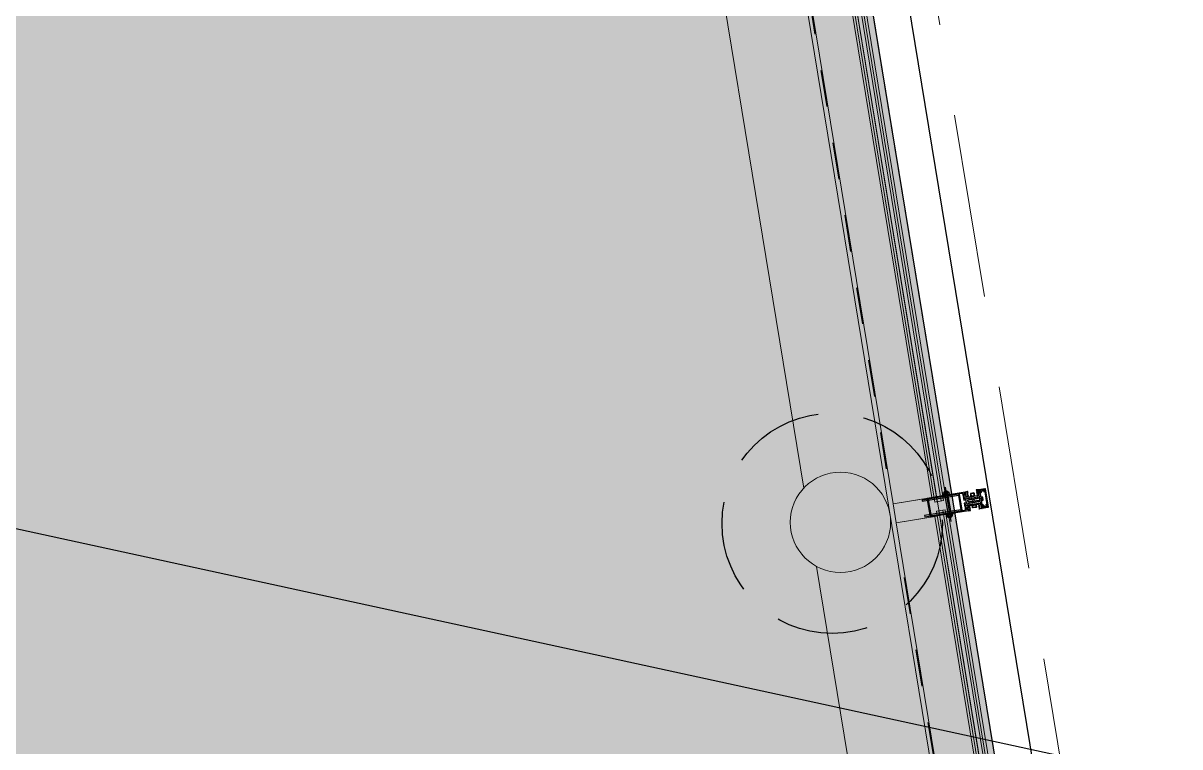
# Model space of a CAD drawing. Header units: metres. Extents: x 2 to 659295185, y -28 to 1124222152.
# Drawn here: x 655632.208 to 655635.358, y 1126439.238 to 1126441.209 of the extents above; entities that cross this region are included whole.
import ezdxf

# ---------------------------------------------------------------- set-up
doc = ezdxf.new("R2010")
doc.units = ezdxf.units.M
doc.header["$MEASUREMENT"] = 0
for name, pattern in [('CCSM_XREF ESTRUCTURA15$0$ACAD_ISO02W100', [15, 12, -3]), ('CCSM_XREF ESTRUCTURA15$0$ACAD_ISO08W100', [36, 24, -3, 6, -3]), ('CCSM_XREF ESTRUCTURA15$0$CENTER', [2, 1.25, -0.25, 0.25, -0.25]), ('CCSM_XREF ESTRUCTURA15$0$DASHED', [0.75, 0.5, -0.25]), ('CCSM_XREF ESTRUCTURA15$0$HIDDEN', [0.375, 0.25, -0.125]), ('DASHDOT', [1, 0.5, -0.25, 0, -0.25])]:
    doc.linetypes.add(name, pattern=pattern)
for name, color, linetype in [('CCSM_C1_CUERPO D.dwg 19-03-12$0$A-BROCAL', 8, 'CONTINUOUS'), ('CCSM_C1_CUERPO D.dwg 19-03-12$0$A-ESTRUCTURA DE FACHADA DE VIDRIO', 5, 'CONTINUOUS'), ('CCSM_C1_CUERPO D.dwg 19-03-12$0$A-VIDRIO', 135, 'CONTINUOUS'), ('CCSM_C1_CUERPO D.dwg 19-03-12$0$islas', 7, 'CONTINUOUS'), ('CCSM_C1_CUERPO EL$0$A-AREAS COMERCIALES', 151, 'CONTINUOUS'), ('CCSM_XREF ESTRUCTURA15$0$1. ESTRUCTURA PROPUESTA', 3, 'CONTINUOUS'), ('CCSM_XREF ESTRUCTURA15$0$A-BROCAL', 8, 'CONTINUOUS'), ('CCSM_XREF ESTRUCTURA15$0$ALUMINIO', 26, 'CONTINUOUS'), ('CCSM_XREF ESTRUCTURA15$0$cl', 1, 'CCSM_XREF ESTRUCTURA15$0$CENTER'), ('CCSM_XREF ESTRUCTURA15$0$EJES', 3, 'CCSM_XREF ESTRUCTURA15$0$ACAD_ISO08W100'), ('CCSM_XREF ESTRUCTURA15$0$EST-PILOTE', 2, 'CONTINUOUS'), ('CCSM_XREF ESTRUCTURA15$0$LAYER1', 1, 'CONTINUOUS'), ('CCSM_XREF ESTRUCTURA15$0$LAYER4', 5, 'CONTINUOUS'), ('CCSM_XREF ESTRUCTURA15$0$METALICO', 5, 'CONTINUOUS'), ('CCSM_XREF ESTRUCTURA15$0$PROYECCION DE TECHO', 212, 'CONTINUOUS'), ('CCSM_XREF ESTRUCTURA15$0$VARIOS', 20, 'CONTINUOUS'), ('TERRENO DE TABACALERA', 50, 'CONTINUOUS')]:
    doc.layers.add(name, color=color, linetype=linetype)
doc.layers.add('CCSM_C1_CUERPO D.dwg 19-03-12$0$VEGETACIÓN', color=7, linetype='CONTINUOUS', true_color=0x428500)
doc.layers.add('LOCALES ASIGNADOS', color=41, linetype='DASHDOT', lineweight=0)
pattern_1 = [(329.308451238, (-1.74908, -4.25296), (0.0412171804, -0.54709132384), [0.05715, -0.62865]), (274.30845124, (-1.7491, -4.25296), (0.5485208358, 0.19704611346), [0.04572, -0.50292]), (19.75945124, (-1.74564, -4.29855), (0.5897357616, -0.35004758223), [0.04857, -0.53427]), (325.49265124, (-1.5987, -4.2283), (0.00707447526, -0.8229292713), [0.085725, -0.942975]), (15.94405124, (-1.5981, -4.2969), (0.8477022361, -0.58277140046), [0.072855, -0.801405]), (270.49245124, (-1.5987, -4.2283), (0.8477011195, -0.5827727124), [0.06858, -0.75438]), (300.308451238, (-1.62395, -4.30967), (-0.2291857787, -0.49847933902), [0.05715, -0.62865]), (245.30845124, (-1.62395, -4.30967), (0.57527698422, -0.09358776406), [0.04572, -0.50292]), (350.75985124, (-1.64305, -4.3512), (0.3460922171, -0.59206566832), [0.04857, -0.53427]), (316.808451238, (-1.74908, -4.25296), (0.251823560087, 0.031886379613), [0, -0.496824, 0, -0.51054, 0, -0.504825]), (286.808451238, (-1.74908, -4.25296), (0.32900826904, -0.149206878947), [0, -0.291084, 0, -0.485394, 0, -0.192405]), (246.808451238, (-1.77656, -4.08527), (0.048835163688, -0.40419522367), [0, -0.1905, 0, -0.59436, 0, -0.78867]), (236.808451238, (-1.7889, -4.01008), (0.14715442583, -0.426197633), [0, -0.24765, 0, -0.394716, 0, -0.56007])]

# ---------------------------------------------------------------- blocks, each defined once
blk = doc.blocks.new('CCSM_XREF ESTRUCTURA15$0$A$C1C286DAD')
at = {"layer": 'CCSM_XREF ESTRUCTURA15$0$ALUMINIO'}
h = blk.add_hatch(color=256, dxfattribs=at)
edge = h.paths.add_edge_path()
edge.add_line((5662.6, -3707), (5663.3, -3707.6))
edge.add_line((5663.3, -3707.6), (5662.7, -3708.2))
edge.add_line((5662.7, -3708.2), (5663.3, -3708.7))
edge.add_line((5663.3, -3708.7), (5662.7, -3709.2))
edge.add_line((5662.7, -3709.2), (5663.3, -3709.7))
edge.add_line((5663.3, -3709.7), (5662.7, -3710.2))
edge.add_line((5662.7, -3710.2), (5663.3, -3710.7))
edge.add_line((5663.3, -3710.7), (5662.7, -3711.2))
edge.add_line((5662.7, -3711.2), (5663.3, -3711.7))
edge.add_line((5663.3, -3711.7), (5662.7, -3712.2))
edge.add_line((5662.7, -3712.2), (5663.3, -3712.7))
edge.add_line((5663.3, -3712.7), (5662.7, -3713.3))
edge.add_line((5662.7, -3713.3), (5663.3, -3713.8))
edge.add_line((5663.3, -3713.8), (5662.7, -3714.3))
edge.add_line((5662.7, -3714.3), (5663.2, -3714.8))
edge.add_line((5663.2, -3714.8), (5662.7, -3715.3))
edge.add_line((5662.7, -3715.3), (5663.2, -3715.8))
edge.add_line((5663.2, -3715.8), (5662.7, -3716.3))
edge.add_line((5662.7, -3716.3), (5663.2, -3716.8))
edge.add_line((5663.2, -3716.8), (5662.7, -3717.3))
edge.add_line((5662.7, -3717.3), (5663.2, -3717.8))
edge.add_line((5663.2, -3717.8), (5662.7, -3718.3))
edge.add_line((5662.7, -3718.3), (5663.2, -3718.8))
edge.add_line((5663.2, -3718.8), (5662.7, -3719.3))
edge.add_line((5662.7, -3719.3), (5663.2, -3719.9))
edge.add_line((5663.2, -3719.9), (5662.6, -3720.5))
edge.add_line((5662.6, -3720.5), (5661.6, -3720.5))
edge.add_line((5661.6, -3720.5), (5661.6, -3718.2))
edge.add_line((5661.6, -3718.2), (5659.6, -3718.2))
edge.add_line((5659.6, -3718.2), (5659.6, -3720.5))
edge.add_line((5659.6, -3720.5), (5658.6, -3720.5))
edge.add_line((5658.6, -3720.5), (5658.6, -3705.5))
edge.add_line((5658.6, -3705.5), (5657.6, -3704.5))
edge.add_line((5657.6, -3704.5), (5658.6, -3703.5))
edge.add_line((5658.6, -3703.5), (5658.6, -3699.7))
edge.add_line((5658.6, -3699.7), (5654.8, -3699.7))
edge.add_line((5654.8, -3699.7), (5654.8, -3704.5))
edge.add_line((5654.8, -3704.5), (5647.3, -3704.5))
edge.add_line((5647.3, -3704.5), (5646.7, -3703.3))
edge.add_arc((5645.8, -3701.5), 2, 296.5651, 603.435)
edge.add_line((5644.9, -3703.3), (5644.3, -3704.5))
edge.add_line((5644.3, -3704.5), (5639.8, -3704.5))
edge.add_line((5639.8, -3704.5), (5639.8, -3599.5))
edge.add_line((5639.8, -3599.5), (5691.8, -3599.5))
edge.add_line((5691.8, -3599.5), (5691.8, -3704.5))
edge.add_line((5691.8, -3704.5), (5687.3, -3704.5))
edge.add_line((5687.3, -3704.5), (5686.7, -3703.3))
edge.add_arc((5685.8, -3701.5), 2, 296.5651, 603.435)
edge.add_line((5684.9, -3703.3), (5684.3, -3704.5))
edge.add_line((5684.3, -3704.5), (5676.8, -3704.5))
edge.add_line((5676.8, -3704.5), (5676.8, -3699.7))
edge.add_line((5676.8, -3699.7), (5673, -3699.7))
edge.add_line((5673, -3699.7), (5673, -3703.5))
edge.add_line((5673, -3703.5), (5674, -3704.5))
edge.add_line((5674, -3704.5), (5673, -3705.5))
edge.add_line((5673, -3705.5), (5673, -3720.5))
edge.add_line((5673, -3720.5), (5672, -3720.5))
edge.add_line((5672, -3720.5), (5672, -3718.2))
edge.add_line((5672, -3718.2), (5670, -3718.2))
edge.add_line((5670, -3718.2), (5670, -3720.5))
edge.add_line((5670, -3720.5), (5669, -3720.5))
edge.add_line((5669, -3720.5), (5668.3, -3719.9))
edge.add_line((5668.3, -3719.9), (5668.8, -3719.3))
edge.add_line((5668.8, -3719.3), (5668.3, -3718.8))
edge.add_line((5668.3, -3718.8), (5668.8, -3718.3))
edge.add_line((5668.8, -3718.3), (5668.3, -3717.8))
edge.add_line((5668.3, -3717.8), (5668.8, -3717.3))
edge.add_line((5668.8, -3717.3), (5668.3, -3716.8))
edge.add_line((5668.3, -3716.8), (5668.8, -3716.3))
edge.add_line((5668.8, -3716.3), (5668.3, -3715.8))
edge.add_line((5668.3, -3715.8), (5668.8, -3715.3))
edge.add_line((5668.8, -3715.3), (5668.3, -3714.8))
edge.add_line((5668.3, -3714.8), (5668.8, -3714.3))
edge.add_line((5668.8, -3714.3), (5668.3, -3713.8))
edge.add_line((5668.3, -3713.8), (5668.8, -3713.3))
edge.add_line((5668.8, -3713.3), (5668.3, -3712.7))
edge.add_line((5668.3, -3712.7), (5668.8, -3712.2))
edge.add_line((5668.8, -3712.2), (5668.3, -3711.7))
edge.add_line((5668.3, -3711.7), (5668.8, -3711.2))
edge.add_line((5668.8, -3711.2), (5668.3, -3710.7))
edge.add_line((5668.3, -3710.7), (5668.8, -3710.2))
edge.add_line((5668.8, -3710.2), (5668.3, -3709.7))
edge.add_line((5668.3, -3709.7), (5668.8, -3709.2))
edge.add_line((5668.8, -3709.2), (5668.3, -3708.7))
edge.add_line((5668.3, -3708.7), (5668.8, -3708.2))
edge.add_line((5668.8, -3708.2), (5668.3, -3707.6))
edge.add_line((5668.3, -3707.6), (5668.9, -3707))
edge.add_line((5668.9, -3707), (5662.6, -3707))
edge = h.paths.add_edge_path(flags=16)
edge.add_line((5689.8, -3605.5), (5689.8, -3693.7))
edge.add_arc((5686.8, -3693.7), 3, -90, 0, ccw=False)
edge.add_line((5686.8, -3696.7), (5683.8, -3696.7))
edge.add_line((5683.8, -3696.7), (5679.8, -3699.2))
edge.add_line((5679.8, -3699.2), (5679.8, -3696.7))
edge.add_line((5679.8, -3696.7), (5670, -3696.7))
edge.add_line((5670, -3696.7), (5670, -3701.5))
edge.add_line((5670, -3701.5), (5661.6, -3701.5))
edge.add_line((5661.6, -3701.5), (5661.6, -3696.7))
edge.add_line((5661.6, -3696.7), (5651.8, -3696.7))
edge.add_line((5651.8, -3696.7), (5651.8, -3699.2))
edge.add_line((5651.8, -3699.2), (5647.8, -3696.7))
edge.add_line((5647.8, -3696.7), (5644.8, -3696.7))
edge.add_arc((5644.8, -3693.7), 3, 180, 270, ccw=False)
edge.add_line((5641.8, -3693.7), (5641.8, -3605.5))
edge.add_arc((5644.8, -3605.5), 3, 90, 180, ccw=False)
edge.add_line((5644.8, -3602.5), (5686.8, -3602.5))
edge.add_arc((5686.8, -3605.5), 3, 0, 90, ccw=False)
h = blk.add_hatch(color=256, dxfattribs=at)
edge = h.paths.add_edge_path()
edge.add_arc((5689.8, -3756.8), 1.02, 270, 360)
edge.add_line((5690.9, -3756.8), (5690.9, -3744.6))
edge.add_line((5690.9, -3744.6), (5689.9, -3743.6))
edge.add_line((5689.9, -3743.6), (5691.7, -3741.8))
edge.add_line((5691.7, -3741.8), (5692, -3741.8))
edge.add_arc((5692, -3742.1), 0.3, 0, 90, ccw=False)
edge.add_line((5692.3, -3742.1), (5692.3, -3758.2))
edge.add_arc((5691.2, -3758.2), 1.02, -90, 0, ccw=False)
edge.add_line((5691.2, -3759.2), (5640.4, -3759.2))
edge.add_arc((5640.4, -3758.2), 1.02, 180, 270, ccw=False)
edge.add_line((5639.4, -3758.2), (5639.4, -3742.1))
edge.add_arc((5639.7, -3742.1), 0.3, 90, 180, ccw=False)
edge.add_line((5639.7, -3741.8), (5640, -3741.8))
edge.add_line((5640, -3741.8), (5641.8, -3743.6))
edge.add_line((5641.8, -3743.6), (5640.8, -3744.6))
edge.add_line((5640.8, -3744.6), (5640.8, -3756.8))
edge.add_arc((5641.8, -3756.8), 1.02, 180, 270)
edge.add_line((5641.8, -3757.8), (5689.8, -3757.8))
at = {"layer": 'CCSM_XREF ESTRUCTURA15$0$A-BROCAL', "elevation": -0.5}
for points in [[(-7340.1, 1787.5), (-7025.4, -3691.3), (-7020, -3767.1), (32750.7, -3767.2), (32755.1, -3691), (33071.8, 1801.9)], [(-7240.3, 1793.3), (-6927.9, -3643.7), (-6901.2, -3667.1), (32631.6, -3667.2), (32657.6, -3643.9), (32971.9, 1807.7)]]:
    blk.add_lwpolyline(points, dxfattribs=at)
at = {"layer": 'CCSM_XREF ESTRUCTURA15$0$ALUMINIO', "elevation": -0.5}
for points in [[(5662.6, -3707), (5663.3, -3707.6), (5662.7, -3708.2), (5663.3, -3708.7), (5662.7, -3709.2), (5663.3, -3709.7), (5662.7, -3710.2), (5663.3, -3710.7), (5662.7, -3711.2), (5663.3, -3711.7), (5662.7, -3712.2), (5663.3, -3712.7), (5662.7, -3713.3), (5663.3, -3713.8), (5662.7, -3714.3), (5663.2, -3714.8), (5662.7, -3715.3), (5663.2, -3715.8), (5662.7, -3716.3), (5663.2, -3716.8), (5662.7, -3717.3), (5663.2, -3717.8), (5662.7, -3718.3), (5663.2, -3718.8), (5662.7, -3719.3), (5663.2, -3719.9), (5662.6, -3720.5), (5661.6, -3720.5), (5661.6, -3718.2), (5659.6, -3718.2), (5659.6, -3720.5), (5658.6, -3720.5), (5658.6, -3705.5), (5657.6, -3704.5), (5658.6, -3703.5), (5658.6, -3699.7), (5654.8, -3699.7), (5654.8, -3704.5), (5647.3, -3704.5), (5646.7, -3703.3, 4.236068), (5644.9, -3703.3), (5644.3, -3704.5), (5639.8, -3704.5), (5639.8, -3599.5), (5691.8, -3599.5), (5691.8, -3704.5), (5687.3, -3704.5), (5686.7, -3703.3, 4.236068), (5684.9, -3703.3), (5684.3, -3704.5), (5676.8, -3704.5), (5676.8, -3699.7), (5673, -3699.7), (5673, -3703.5), (5674, -3704.5), (5673, -3705.5), (5673, -3720.5), (5672, -3720.5), (5672, -3718.2), (5670, -3718.2), (5670, -3720.5), (5669, -3720.5), (5668.3, -3719.9), (5668.8, -3719.3), (5668.3, -3718.8), (5668.8, -3718.3), (5668.3, -3717.8), (5668.8, -3717.3), (5668.3, -3716.8), (5668.8, -3716.3), (5668.3, -3715.8), (5668.8, -3715.3), (5668.3, -3714.8), (5668.8, -3714.3), (5668.3, -3713.8), (5668.8, -3713.3), (5668.3, -3712.7), (5668.8, -3712.2), (5668.3, -3711.7), (5668.8, -3711.2), (5668.3, -3710.7), (5668.8, -3710.2), (5668.3, -3709.7), (5668.8, -3709.2), (5668.3, -3708.7), (5668.8, -3708.2), (5668.3, -3707.6), (5668.9, -3707)], [(5689.8, -3605.5), (5689.8, -3693.7, -0.414214), (5686.8, -3696.7), (5683.8, -3696.7), (5679.8, -3699.2), (5679.8, -3696.7), (5670, -3696.7), (5670, -3701.5), (5661.6, -3701.5), (5661.6, -3696.7), (5651.8, -3696.7), (5651.8, -3699.2), (5647.8, -3696.7), (5644.8, -3696.7, -0.414214), (5641.8, -3693.7), (5641.8, -3605.5, -0.414214), (5644.8, -3602.5), (5686.8, -3602.5, -0.414214)], [(5689.8, -3757.8), (5689.8, -3757.8, 0.414214), (5690.9, -3756.8), (5690.9, -3744.6), (5689.9, -3743.6), (5691.7, -3741.8), (5692, -3741.8, -0.414214), (5692.3, -3742.1), (5692.3, -3758.2, -0.414214), (5691.2, -3759.2), (5640.4, -3759.2, -0.414214), (5639.4, -3758.2), (5639.4, -3742.1, -0.414214), (5639.7, -3741.8), (5640, -3741.8), (5641.8, -3743.6), (5640.8, -3744.6), (5640.8, -3756.8, 0.414214), (5641.8, -3757.8)], [(5682.8, -3740.6), (5684.1, -3741.9, 2.544495), (5687.3, -3741.9), (5688.5, -3740.6), (5689.7, -3740.6, -0.414214), (5690.8, -3741.7), (5690.8, -3742.6), (5689.7, -3743.6), (5690.8, -3744.7), (5688.6, -3755.8, -0.35857), (5686.6, -3757.4), (5682.7, -3757.4), (5682.7, -3755.4), (5686.6, -3755.4), (5686.6, -3747.9, -0.4818), (5681.3, -3743.6), (5666.8, -3743.6), (5665.8, -3742.6), (5664.8, -3743.6), (5650.3, -3743.6, -0.4818), (5644.9, -3747.9), (5644.9, -3755.4), (5648.9, -3755.4), (5648.9, -3757.4), (5645, -3757.4, -0.35857), (5643, -3755.8), (5640.8, -3744.7), (5641.8, -3743.6), (5640.8, -3742.6), (5640.8, -3741.7, -0.414214), (5641.8, -3740.6), (5643, -3740.6), (5644.3, -3741.9, 2.544495), (5647.5, -3741.9), (5648.8, -3740.6)]]:
    blk.add_lwpolyline(points, format="xyb", close=True, dxfattribs=at)
blk.add_lwpolyline([(5662.6, -3723), (5663.3, -3723.6), (5662.7, -3724.2), (5663.3, -3724.7), (5662.7, -3725.2), (5663.3, -3725.7), (5662.7, -3726.2), (5663.3, -3726.7), (5662.7, -3727.2), (5663.3, -3727.7), (5662.7, -3728.2), (5663.3, -3728.7), (5662.7, -3729.3), (5663.3, -3729.8), (5662.7, -3730.3), (5663.2, -3730.8), (5662.7, -3731.3), (5663.2, -3731.8), (5662.7, -3732.3), (5663.2, -3732.8), (5662.7, -3733.3), (5663.2, -3733.8), (5662.7, -3734.3), (5663.2, -3734.8), (5662.7, -3735.3), (5663.2, -3735.9), (5662.6, -3736.5), (5661.6, -3736.5), (5661.6, -3734.2), (5659.6, -3734.2), (5659.6, -3736.5), (5658.6, -3736.5), (5658.6, -3720.5), (5663.3, -3720.5), (5663.3, -3719.2), (5663.9, -3718.6), (5663.3, -3718), (5663.3, -3711.9), (5663.9, -3711.3), (5663.3, -3710.7), (5663.3, -3708), (5668.3, -3708), (5668.3, -3710.7), (5667.7, -3711.3), (5668.3, -3711.9), (5668.3, -3718), (5667.7, -3718.6), (5668.3, -3719.2), (5668.3, -3720.5), (5673, -3720.5), (5673, -3736.5), (5672, -3736.5), (5672, -3734.2), (5670, -3734.2), (5670, -3736.5), (5669, -3736.5), (5668.3, -3735.9), (5668.8, -3735.3), (5668.3, -3734.8), (5668.8, -3734.3), (5668.3, -3733.8), (5668.8, -3733.3), (5668.3, -3732.8), (5668.8, -3732.3), (5668.3, -3731.8), (5668.8, -3731.3), (5668.3, -3730.8), (5668.8, -3730.3), (5668.3, -3729.8), (5668.8, -3729.3), (5668.3, -3728.7), (5668.8, -3728.2), (5668.3, -3727.7), (5668.8, -3727.2), (5668.3, -3726.7), (5668.8, -3726.2), (5668.3, -3725.7), (5668.8, -3725.2), (5668.3, -3724.7), (5668.8, -3724.2), (5668.3, -3723.6), (5668.9, -3723)], close=True, dxfattribs=at)
at = {"layer": 'CCSM_XREF ESTRUCTURA15$0$cl'}
for p, q in [((988.3, -3503.1, -0.5), (5543.3, -3503.1, -0.5)), ((5788.3, -3503.1, -0.5), (10343.3, -3503.1, -0.5))]:
    blk.add_line(p, q, dxfattribs=at)
at = {"layer": 'CCSM_XREF ESTRUCTURA15$0$EJES'}
blk.add_line((5713.2, -3652, -0.5), (5618.3, -3652, -0.5), dxfattribs=at)
at = {"layer": 'CCSM_XREF ESTRUCTURA15$0$LAYER1', "elevation": -0.5}
for points in [[(5647.4, -3710.5), (5647.9, -3708.8), (5650.5, -3708.8), (5650, -3710.5), (5651.1, -3710.5), (5651.6, -3708.8), (5653.7, -3708.8), (5653.2, -3710.5), (5654.3, -3710.5), (5654.8, -3708.8), (5654.8, -3704.6), (5646.3, -3704.6), (5646.3, -3701.6), (5647.5, -3702.2), (5647.8, -3701.7), (5645.8, -3700.6), (5643.8, -3701.8), (5644.1, -3702.3), (5645.3, -3701.6), (5645.3, -3704.6), (5639.8, -3704.6), (5639.8, -3708.8), (5639.3, -3710.5), (5640.3, -3710.5), (5640.8, -3708.8), (5643.2, -3708.8), (5642.7, -3710.5), (5643.7, -3710.5), (5644.2, -3708.8), (5646.9, -3708.8), (5646.4, -3710.5)], [(5684.1, -3710.5), (5683.6, -3708.8), (5681, -3708.8), (5681.5, -3710.5), (5680.5, -3710.5), (5680, -3708.8), (5677.8, -3708.8), (5678.3, -3710.5), (5677.3, -3710.5), (5676.8, -3708.8), (5676.8, -3704.6), (5685.2, -3704.6), (5685.2, -3701.6), (5684.1, -3702.2), (5683.8, -3701.7), (5685.7, -3700.6), (5687.8, -3701.8), (5687.5, -3702.3), (5686.2, -3701.6), (5686.2, -3704.6), (5691.8, -3704.6), (5691.8, -3708.8), (5692.3, -3710.5), (5691.3, -3710.5), (5690.8, -3708.8), (5688.4, -3708.8), (5688.9, -3710.5), (5687.9, -3710.5), (5687.4, -3708.8), (5684.7, -3708.8), (5685.2, -3710.5)], [(5647.4, -3734.5), (5647.9, -3736.3), (5650.5, -3736.3), (5650, -3734.5), (5651.1, -3734.5), (5651.6, -3736.3), (5653.7, -3736.3), (5653.2, -3734.5), (5654.3, -3734.5), (5654.8, -3736.3), (5654.8, -3740.5), (5646.3, -3740.5), (5646.3, -3743.5), (5647.5, -3742.8), (5647.8, -3743.4), (5645.8, -3744.5), (5643.8, -3743.3), (5644.1, -3742.8), (5645.3, -3743.5), (5645.3, -3740.5), (5639.8, -3740.5), (5639.8, -3736.3), (5639.3, -3734.5), (5640.3, -3734.5), (5640.8, -3736.3), (5643.2, -3736.3), (5642.7, -3734.5), (5643.7, -3734.5), (5644.2, -3736.3), (5646.9, -3736.3), (5646.4, -3734.5)], [(5684.1, -3734.5), (5683.6, -3736.3), (5681, -3736.3), (5681.5, -3734.5), (5680.5, -3734.5), (5680, -3736.3), (5677.8, -3736.3), (5678.3, -3734.5), (5677.3, -3734.5), (5676.8, -3736.3), (5676.8, -3740.5), (5685.2, -3740.5), (5685.2, -3743.5), (5684.1, -3742.8), (5683.8, -3743.4), (5685.7, -3744.5), (5687.8, -3743.3), (5687.5, -3742.8), (5686.2, -3743.5), (5686.2, -3740.5), (5691.8, -3740.5), (5691.8, -3736.3), (5692.3, -3734.5), (5691.3, -3734.5), (5690.8, -3736.3), (5688.4, -3736.3), (5688.9, -3734.5), (5687.9, -3734.5), (5687.4, -3736.3), (5684.7, -3736.3), (5685.2, -3734.5)]]:
    blk.add_lwpolyline(points, close=True, dxfattribs=at)
at = {"layer": 'CCSM_XREF ESTRUCTURA15$0$LAYER4', "linetype": 'CCSM_XREF ESTRUCTURA15$0$ACAD_ISO02W100'}
for p, q in [((5663.4, -3747.5, -0.5), (5663.4, -3744.5, -0.5)), ((5668.2, -3747.5, -0.5), (5668.2, -3744.5, -0.5))]:
    blk.add_line(p, q, dxfattribs=at)
at = {"layer": 'CCSM_XREF ESTRUCTURA15$0$LAYER4', "linetype": 'CCSM_XREF ESTRUCTURA15$0$ACAD_ISO02W100', "elevation": -0.5}
for points in [[(5671.8, -3743.6), (5659.8, -3743.6), (5659.8, -3744.5), (5671.8, -3744.5)], [(5670.3, -3744.5), (5661.3, -3744.5), (5661.3, -3747.8), (5662.2, -3748.7), (5669.4, -3748.7), (5670.3, -3747.8)]]:
    blk.add_lwpolyline(points, close=True, dxfattribs=at)
at = {"layer": 'CCSM_XREF ESTRUCTURA15$0$LAYER4', "elevation": -0.5}
blk.add_lwpolyline([(5668.2, -3740.6), (5668.2, -3732.8), (5668.7, -3732.3), (5668.2, -3731.8), (5668.7, -3731.3), (5668.2, -3730.8), (5668.7, -3730.3), (5668.2, -3729.7), (5668.7, -3729.2), (5668.2, -3728.7), (5668.7, -3728.2), (5668.2, -3727.7), (5668.7, -3727.2), (5668.2, -3726.7), (5668.7, -3726.2), (5668.2, -3725.7), (5668.7, -3725.2), (5668.2, -3724.7), (5668.7, -3724.2), (5668.2, -3723.7), (5663.4, -3723.7), (5663.4, -3723.7), (5662.9, -3724.2), (5663.4, -3724.7), (5662.9, -3725.2), (5663.4, -3725.7), (5662.9, -3726.2), (5663.4, -3726.7), (5662.9, -3727.2), (5663.4, -3727.7), (5662.9, -3728.2), (5663.4, -3728.7), (5662.9, -3729.2), (5663.4, -3729.7), (5662.9, -3730.3), (5663.4, -3730.8), (5662.9, -3731.3), (5663.4, -3731.8), (5662.9, -3732.3), (5663.4, -3732.8), (5663.4, -3740.6)], dxfattribs=at)
at = {"layer": 'CCSM_XREF ESTRUCTURA15$0$LAYER4', "linetype": 'CCSM_XREF ESTRUCTURA15$0$ACAD_ISO02W100'}
for centre, radius, start, end in [((5662.3, -3747.4, -0.5), 1.06, 187.2765, 352.7236), ((5665.8, -3744.9, -0.5), 3.58, 227.8677, 312.1323), ((5665.8, -3744.9, -0.5), 3.58, 227.8677, 312.1323), ((5669.2, -3747.4, -0.5), 1.06, 187.2765, 352.7236)]:
    blk.add_arc(centre, radius, start, end, dxfattribs=at)
at = {"layer": 'CCSM_XREF ESTRUCTURA15$0$METALICO'}
for p, q in [((5638.3, -3648, -0.5), (5634.2, -3648, -0.5)), ((5689.8, -3648, -0.5), (5641.8, -3648, -0.5)), ((5693.3, -3648, -0.5), (5697.3, -3648, -0.5)), ((5638.3, -3656.1, -0.5), (5634.2, -3656.1, -0.5)), ((5689.8, -3656, -0.5), (5641.8, -3656, -0.5)), ((5693.3, -3656.1, -0.5), (5697.3, -3656.1, -0.5))]:
    blk.add_line(p, q, dxfattribs=at)
at = {"layer": 'CCSM_XREF ESTRUCTURA15$0$METALICO', "elevation": -0.5}
for points in [[(5645.8, -3684.6), (5645.8, -3584.5), (5642.8, -3584.5), (5642.8, -3685.6, 0.414214), (5644.8, -3687.6), (5686.8, -3687.6, 0.414214), (5688.8, -3685.6), (5688.8, -3584.5), (5685.8, -3584.5), (5685.8, -3684.6)], [(5651.6, -3728), (5646.6, -3728, -0.414214), (5645.1, -3726.5), (5645.1, -3718.5, -0.414214), (5646.6, -3717), (5651.6, -3717, -0.414214), (5653.1, -3718.5), (5653.1, -3726.5, -0.414214)], [(5651.6, -3726.8), (5646.6, -3726.8, -0.414214), (5646.3, -3726.5), (5646.3, -3718.5, -0.414214), (5646.6, -3718.2), (5651.6, -3718.2, -0.414214), (5651.9, -3718.5), (5651.9, -3726.5, -0.414214)], [(5678.5, -3728), (5683.5, -3728, 0.414214), (5685, -3726.5), (5685, -3718.5, 0.414214), (5683.5, -3717), (5678.5, -3717, 0.414214), (5677, -3718.5), (5677, -3726.5, 0.414214)], [(5678.5, -3726.8), (5683.5, -3726.8, 0.414214), (5683.8, -3726.5), (5683.8, -3718.5, 0.414214), (5683.5, -3718.2), (5678.5, -3718.2, 0.414214), (5678.2, -3718.5), (5678.2, -3726.5, 0.414214)]]:
    blk.add_lwpolyline(points, format="xyb", close=True, dxfattribs=at)
for points in [[(5638.3, -3644.4), (5633.4, -3644.4), (5632.1, -3645.9), (5632.1, -3658.2), (5633.4, -3659.6), (5638.3, -3659.6)], [(5693.3, -3644.4), (5698.1, -3644.4), (5699.4, -3645.9), (5699.4, -3658.2), (5698.1, -3659.6), (5693.3, -3659.6)]]:
    blk.add_lwpolyline(points, dxfattribs=at)
for points in [[(5634.2, -3644.4, 0.97177), (5634.2, -3648, 0.375), (5634.2, -3656.1, 0.97177), (5634.2, -3659.6, 0.97177)], [(5697.3, -3644.4, -0.97177), (5697.3, -3648, -0.375), (5697.3, -3656.1, -0.97177), (5697.3, -3659.6, -0.97177)]]:
    blk.add_lwpolyline(points, format="xyb", dxfattribs=at)
for points in [[(5638.3, -3662.2), (5639.8, -3662.2), (5639.8, -3641.9), (5638.3, -3641.9)], [(5693.3, -3662.2), (5691.8, -3662.2), (5691.8, -3641.9), (5693.3, -3641.9)]]:
    blk.add_lwpolyline(points, close=True, dxfattribs=at)
at = {"layer": 'CCSM_XREF ESTRUCTURA15$0$METALICO'}
for centre, start, end in [((5635.8, -3652, -0.5), 124.6703, 235.3297), ((5695.8, -3652, -0.5), 304.6703, 55.3297)]:
    blk.add_arc(centre, 6.4, start, end, dxfattribs=at)
at = {"layer": 'CCSM_XREF ESTRUCTURA15$0$VARIOS', "elevation": -0.5}
for points in [[(5654.6, -3710.5), (5653.1, -3710.5), (5653.1, -3734.5), (5654.6, -3734.5)], [(5675.5, -3710.5), (5677, -3710.5), (5677, -3734.5), (5675.5, -3734.5)]]:
    blk.add_lwpolyline(points, close=True, dxfattribs=at)

msp = doc.modelspace()

# ---------------------------------------------------------------- hatches: boundary and pattern name
at = {"layer": 'CCSM_C1_CUERPO D.dwg 19-03-12$0$VEGETACIÓN', "lineweight": 5}
h = msp.add_hatch(dxfattribs=at)
h.set_pattern_fill('AR-CONC', color=256, scale=0.003, style=0)
h.set_pattern_definition(pattern_1)
edge = h.paths.add_edge_path()
edge.add_line((655631.3766, 1126426.2662), (655636.7773, 1126427.4745))
edge.add_line((655636.7773, 1126427.4745), (655630.3748, 1126466.5361))
edge.add_line((655630.3748, 1126466.5361), (655624.8693, 1126465.9567))
edge.add_line((655624.8693, 1126465.9567), (655624.9113, 1126465.7006))
edge.add_line((655624.9113, 1126465.7006), (655624.8126, 1126465.6844))
edge.add_line((655624.8126, 1126465.6844), (655625.889, 1126459.1177))
edge.add_line((655625.889, 1126459.1177), (655626.4796, 1126459.2146))
edge.add_line((655626.4796, 1126459.2146), (655626.7999, 1126457.2365))
edge.add_line((655626.7999, 1126457.2365), (655626.2432, 1126457.1491))
edge.add_line((655626.2432, 1126457.1491), (655626.2521, 1126457.0651))
edge.add_arc((655622.7715, 1126448.7623), 9.0029, 1.64019, 67.2566, ccw=False)
edge.add_arc((655617.5094, 1126449.2351), 14.263, 323.00991, 359.13576, ccw=False)
edge.add_arc((655533.9247, 1126331.6339), 144.5887, 47.020585, 48.937825, ccw=False)
edge.add_arc((655629.9883, 1126435.569), 3.1137, -13.4544, 36.3556, ccw=False)
edge.add_arc((655630.6285, 1126435.623), 2.5117, 279.0348, 341.9454, ccw=False)
edge.add_line((655631.0229, 1126433.1424), (655630.1706, 1126433.0027))
edge.add_line((655630.1706, 1126433.0027), (655631.2409, 1126426.4732))
edge.add_line((655631.2409, 1126426.4732), (655631.3393, 1126426.4936))
edge.add_line((655631.3393, 1126426.4936), (655631.3766, 1126426.2662))
h = msp.add_hatch(dxfattribs=at)
h.set_pattern_fill('AR-CONC', color=256, scale=0.003, style=0)
h.set_pattern_definition(pattern_1)
edge = h.paths.add_edge_path()
edge.add_line((655631.3766, 1126426.2662), (655636.7773, 1126427.4745))
edge.add_line((655636.7773, 1126427.4745), (655630.3748, 1126466.5361))
edge.add_line((655630.3748, 1126466.5361), (655624.8693, 1126465.9567))
edge.add_line((655624.8693, 1126465.9567), (655624.9113, 1126465.7006))
edge.add_line((655624.9113, 1126465.7006), (655624.8126, 1126465.6844))
edge.add_line((655624.8126, 1126465.6844), (655625.889, 1126459.1177))
edge.add_line((655625.889, 1126459.1177), (655626.4796, 1126459.2146))
edge.add_line((655626.4796, 1126459.2146), (655626.7999, 1126457.2365))
edge.add_line((655626.7999, 1126457.2365), (655626.2432, 1126457.1491))
edge.add_line((655626.2432, 1126457.1491), (655626.2521, 1126457.0651))
edge.add_arc((655622.7715, 1126448.7623), 9.0029, 1.64019, 67.2566, ccw=False)
edge.add_arc((655617.5094, 1126449.2351), 14.263, 323.00991, 359.13576, ccw=False)
edge.add_arc((655533.9247, 1126331.6339), 144.5887, 47.020585, 48.937825, ccw=False)
edge.add_arc((655629.9883, 1126435.569), 3.1137, -13.4544, 36.3556, ccw=False)
edge.add_arc((655630.6285, 1126435.623), 2.5117, 279.0348, 341.9454, ccw=False)
edge.add_line((655631.0229, 1126433.1424), (655630.1706, 1126433.0027))
edge.add_line((655630.1706, 1126433.0027), (655631.2409, 1126426.4732))
edge.add_line((655631.2409, 1126426.4732), (655631.3393, 1126426.4936))
edge.add_line((655631.3393, 1126426.4936), (655631.3766, 1126426.2662))
at = {"layer": 'LOCALES ASIGNADOS'}
h = msp.add_hatch(color=256, dxfattribs=at)
edge = h.paths.add_edge_path()
edge.add_arc((219491.1056, 1054914.3756), 441878.9229, 9.308049718, 9.309563548, ccw=False)
edge.add_line((655551.8097, 1126384.9626), (655564.5398, 1126387.0492))
edge.add_line((655564.5398, 1126387.0492), (655562.5867, 1126398.9652))
edge.add_line((655562.5867, 1126398.9652), (655552.3922, 1126397.2942))
edge.add_line((655552.3922, 1126397.2942), (655552.4569, 1126396.8995))
edge.add_line((655552.4569, 1126396.8995), (655549.9212, 1126396.4839))

# ---------------------------------------------------------------- linework, layer by layer
at = {"layer": 'CCSM_C1_CUERPO D.dwg 19-03-12$0$A-BROCAL', "lineweight": 5, "elevation": -0.0005}
msp.add_lwpolyline([(655624.8608, 1126466.0564), (655630.4582, 1126466.6454), (655636.8912, 1126427.3975), (655631.3987, 1126426.1687), (655631.3769, 1126426.2663), (655636.7773, 1126427.4745), (655630.3748, 1126466.5361), (655624.8713, 1126465.9569), (655624.8608, 1126466.0564)], dxfattribs=at)
msp.add_lwpolyline([(655624.8608, 1126466.0564), (655630.4582, 1126466.6454), (655636.8912, 1126427.3975), (655631.3987, 1126426.1687), (655631.3769, 1126426.2663), (655636.7773, 1126427.4745), (655630.3748, 1126466.5361), (655624.8713, 1126465.9569), (655624.8608, 1126466.0564)], dxfattribs=at)
at = {"layer": 'CCSM_C1_CUERPO D.dwg 19-03-12$0$A-ESTRUCTURA DE FACHADA DE VIDRIO', "color": 6, "lineweight": 5, "elevation": -0.0005}
for points in [[(655633.3455, 1126427.1445), (655631.2016, 1126426.6657), (655631.2373, 1126426.4482), (655636.5731, 1126427.6401), (655630.2341, 1126466.314), (655624.797, 1126465.74), (655624.8327, 1126465.5226), (655627.0173, 1126465.7532)], [(655633.5922, 1126444.4664), (655634.3336, 1126439.9429)], [(655634.3686, 1126439.7296), (655635.11, 1126435.2061)]]:
    msp.add_lwpolyline(points, dxfattribs=at)
at = {"layer": 'CCSM_C1_CUERPO D.dwg 19-03-12$0$A-ESTRUCTURA DE FACHADA DE VIDRIO', "lineweight": 5, "elevation": -0.0005}
for points in [[(655634.3264, 1126441.4272), (655634.5768, 1126439.8997), (655634.6824, 1126439.917), (655634.432, 1126441.4445)], [(655634.7364, 1126439.9259), (655634.486, 1126441.4534), (655634.4689, 1126441.4506), (655634.7192, 1126439.9231)], [(655634.5852, 1126439.8482), (655634.8355, 1126438.3208), (655634.9412, 1126438.3382), (655634.6908, 1126439.8655)], [(655634.9952, 1126438.347), (655634.7448, 1126439.8744), (655634.7277, 1126439.8716), (655634.978, 1126438.3442)]]:
    msp.add_lwpolyline(points, close=True, dxfattribs=at)
at = {"layer": 'CCSM_C1_CUERPO D.dwg 19-03-12$0$A-ESTRUCTURA DE FACHADA DE VIDRIO', "color": 4, "lineweight": 5, "elevation": -0.0005}
msp.add_lwpolyline([(655634.6971, 1126439.8666), (655634.5852, 1126439.8482), (655634.5768, 1126439.8997), (655634.6886, 1126439.9181), (655634.6908, 1126439.9049), (655634.7145, 1126439.9088), (655634.7123, 1126439.9219), (655634.7364, 1126439.9259), (655634.7448, 1126439.8744), (655634.7207, 1126439.8704), (655634.7186, 1126439.8836), (655634.6949, 1126439.8797), (655634.6971, 1126439.8666)], dxfattribs=at)
at = {"layer": 'CCSM_C1_CUERPO D.dwg 19-03-12$0$A-ESTRUCTURA DE FACHADA DE VIDRIO', "color": 6, "lineweight": 5}
msp.add_circle((655634.4335, 1126439.8497, -0.0005), 0.1366, dxfattribs=at)
at = {"layer": 'CCSM_C1_CUERPO D.dwg 19-03-12$0$A-VIDRIO', "lineweight": 5, "elevation": -0.0005}
for points in [[(655634.4361, 1126441.4586), (655634.6908, 1126439.9049), (655634.697, 1126439.9059), (655634.4423, 1126441.4596)], [(655634.4536, 1126441.4615), (655634.7082, 1126439.9078), (655634.7145, 1126439.9088), (655634.4598, 1126441.4625)], [(655634.6949, 1126439.8797), (655634.9496, 1126438.3261), (655634.9558, 1126438.3271), (655634.7011, 1126439.8808)], [(655634.7124, 1126439.8826), (655634.967, 1126438.3289), (655634.9732, 1126438.3299), (655634.7186, 1126439.8836)]]:
    msp.add_lwpolyline(points, close=True, dxfattribs=at)
at = {"layer": 'CCSM_C1_CUERPO D.dwg 19-03-12$0$islas', "lineweight": 5}
msp.add_lwpolyline([(655633.8956, 1126445.0557), (655636.7773, 1126427.4745), (655631.3766, 1126426.2662), (655631.3393, 1126426.4936), (655631.2409, 1126426.4732), (655630.1706, 1126433.0027)], dxfattribs=at)
at = {"layer": 'CCSM_C1_CUERPO D.dwg 19-03-12$0$VEGETACIÓN', "color": 7, "lineweight": 5}
for points in [[(655626.2521, 1126457.0651, -0.294394), (655631.7707, 1126449.02), (655631.7707, 1126449.02), (655631.7707, 1126449.02, -0.158947), (655628.9018, 1126440.6534, -0.008366), (655632.4959, 1126437.4148, -0.220825), (655633.0166, 1126434.8445, 1.010454), (655633.0166, 1126434.8445, -0.094884), (655633.0166, 1126434.8445, 0.173796), (655633.0166, 1126434.8445, 0.284516), (655633.0166, 1126434.8445, 3.152152), (655633.0166, 1126434.8445, -0.281608), (655631.0229, 1126433.1424), (655630.1706, 1126433.0027), (655631.2409, 1126426.4732), (655631.3393, 1126426.4936), (655631.3766, 1126426.2662), (655636.7773, 1126427.4745), (655630.3748, 1126466.5361)], [(655626.0971, 1126457.1045), (655626.1123, 1126456.9606, -0.29701), (655631.6207, 1126449.0189, -0.161426), (655628.6973, 1126440.6325, -0.008584), (655632.3833, 1126437.3147, -0.219067), (655632.8721, 1126434.8853, -0.280962), (655630.999, 1126433.2905), (655630.732, 1126433.2467)]]:
    msp.add_lwpolyline(points, format="xyb", dxfattribs=at)
at = {"layer": 'CCSM_C1_CUERPO EL$0$A-AREAS COMERCIALES', "lineweight": 5}
msp.add_lwpolyline([(655631.6499, 1126424.5986), (655631.4088, 1126426.07), (655631.3663, 1126426.3288), (655636.7266, 1126427.5295), (655630.344, 1126466.4655), (655625.5798, 1126465.9653), (655624.6464, 1126465.8634), (655624.6464, 1126465.8634), (655624.6189, 1126466.0315), (655622.0671, 1126481.5995), (655619.2909, 1126481.1444), (655619.3314, 1126480.8977), (655619.3435, 1126480.8237), (655610.2153, 1126479.3275), (655609.2594, 1126485.1588), (655611.6493, 1126485.5505), (655610.5833, 1126492.0533), (655598.7999, 1126490.1217), (655601.1572, 1126475.7399), (655538.5815, 1126465.4833)], dxfattribs=at)
at = {"layer": 'CCSM_XREF ESTRUCTURA15$0$EST-PILOTE', "color": 2, "linetype": 'CCSM_XREF ESTRUCTURA15$0$HIDDEN', "extrusion": (2.79524e-05, -0.000144396, 1)}
msp.add_circle((655634.4108, 1126439.8379, -144.327), 0.3, dxfattribs=at)
at = {"layer": 'CCSM_XREF ESTRUCTURA15$0$PROYECCION DE TECHO', "color": 8, "linetype": 'CCSM_XREF ESTRUCTURA15$0$DASHED', "lineweight": 5}
msp.add_lwpolyline([(655631.7932, 1126423.6207, 0.001609), (655637.3729, 1126424.9224), (655630.1245, 1126469.1447, 0.001671), (655624.2019, 1126468.5753)], format="xyb", dxfattribs=at)
at = {"layer": 'TERRENO DE TABACALERA', "lineweight": -3}
msp.add_line((655590, 1126449), (656087, 1126341), dxfattribs=at)
msp.add_lwpolyline([(655506, 1126886), (655577, 1126452), (655577, 1126452), (655590, 1126449), (656087, 1126341), (656087, 1126341), (656113, 1126403), (656125, 1126444), (656126, 1126472), (656121, 1126555), (656125, 1126569), (656147, 1126631), (656203, 1126760), (656210, 1126776)], dxfattribs=at)

# ---------------------------------------------------------------- block references
at = {"layer": 'CCSM_XREF ESTRUCTURA15$0$1. ESTRUCTURA PROPUESTA', "color": 7, "lineweight": 5, "xscale": 0.001000000079593323, "yscale": 0.001000000079593323, "zscale": 0.001000000079593323, "rotation": 99.30844632904031}
msp.add_blockref('CCSM_XREF ESTRUCTURA15$0$A$C1C286DAD', (655632.0385, 1126433.7166, -0.0005), dxfattribs=at)

doc.saveas('drawing.dxf')
